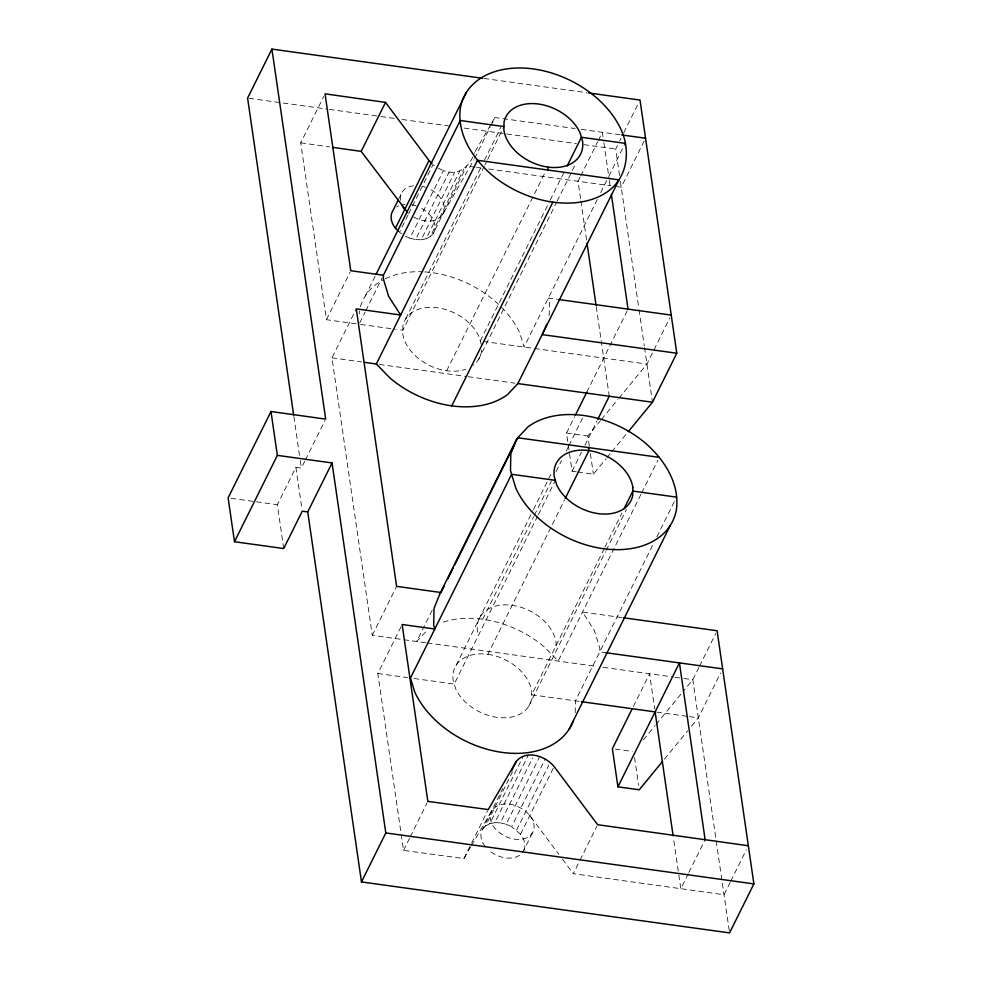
<?xml version="1.0" encoding="UTF-8"?>
<svg xmlns="http://www.w3.org/2000/svg" width="982" height="982" viewBox="0 0 982 982"><rect width="100%" height="100%" fill="white"/><g stroke="black" fill="none" stroke-linecap="round" stroke-linejoin="round"><path stroke-width="0.74" stroke-dasharray="4.91 3.68" d="M359.289 313.884L359.351 310.926M549.196 315.553L549.466 301.781L548.349 298.086L557.371 299.326M555.984 645.8L556.058 642.265A41.76 29.067 26.4 0 0 512.174 605.317A41.76 29.067 26.4 0 0 477.436 631.389L478.553 635.084M575.194 712.674L575.427 700.853L653.447 543.684M356.122 323.815L326.429 319.702L300.725 142.82L323.692 96.555M326.429 319.702L350.071 272.075M398.852 198.708L402.166 192.03M425.697 642.744L372.288 635.354L331.965 357.853L356.282 308.864M365.304 296.012L375.492 275.5M408.046 214.972L399.428 232.329L401.896 234.023M408.708 213.634L433.025 164.645L436.72 167.21M359.768 322.869L365.169 311.981M365.844 310.619L382.047 277.967M283.712 548.545L277.341 504.711L295.889 467.334L301.364 468.095L304.739 461.282M405.431 236.208L409.875 238.209L443.471 170.537C458.029 176.6 470.034 166.633 474.416 152.738M305.414 459.932L325.005 420.468M409.875 238.209L415.607 239.583L449.204 171.911M415.607 239.583L421.168 239.768L454.764 172.095M421.168 239.768L426.188 238.749L459.772 171.077M426.188 238.749L430.3 236.601L463.897 168.929M430.3 236.601L433.246 233.458L466.843 165.786M413.631 217.047C422.37 221.895 435.738 223.736 442.526 214.763L473.962 159.722M474.637 158.36L490.165 127.071M490.84 125.708L494.891 117.545L575.108 128.556M405.75 318.794L481.082 167.038M484.482 160.201L500.771 127.39M484.286 166.216L402.841 330.283L396.802 329.449M484.961 164.853L486.998 160.753M487.673 159.379L503.287 127.942M446.663 370.779L545.071 172.525M480.272 341.012L549.503 201.555M550.178 200.181L564.429 171.469M478.418 359.731L556.463 202.501M557.15 201.138L576.152 162.852M580.055 177.202L578.03 181.277L580.669 199.42M580.73 175.839L597.621 141.825M598.296 140.463L602.347 132.3L603.672 141.359M372.288 635.354L396.605 586.364M619.532 175.471L615.689 149.055L619.065 142.255M619.74 140.892L621.09 138.167M623.791 132.73L637.981 104.153M597.289 199.493L524.032 347.063L519.809 333.143A88.245 61.412 26.4 0 0 500.538 306.298M600.689 192.644L608.165 177.582M608.84 176.208L625.153 143.347M470.759 846.815L463.934 858.55L403.528 850.387L377.825 673.492L401.466 625.865M644.204 140.954L621.238 187.218L616.77 186.605M432.19 610.203L416.663 641.492L426.851 630.604M576.324 471.777L572.064 471.188L566.516 433.037L574.642 416.687M586.806 392.162L628.038 309.121M456.102 665.342L532.76 510.922M533.435 509.56L552.461 471.213M482.751 619.237L533.656 516.692M534.343 515.329L551.307 481.143M556.058 471.569L561.483 460.632M566.233 451.069L568.271 446.957M568.946 445.595L583.21 416.884M537.694 515.955L454.236 684.073L410.488 678.01M538.369 514.58L555.37 480.358M572.064 471.188L581.528 452.113M584.916 445.3L597.093 420.762M487.858 654.307A41.76 29.067 26.4 0 1 531.741 691.254L531.581 699.233A41.76 29.067 26.4 0 1 497.002 717.326A41.76 29.067 26.4 0 1 455.648 688.713L453.119 680.366A41.76 29.067 26.4 0 1 487.858 654.307L564.503 499.887M403.528 850.387L409.604 838.137M410.28 836.774L427.17 802.76M618.844 398.275L646.929 364.089L669.896 317.824M604.249 548.582L531.667 694.79L579.932 701.479M604.924 547.22L621.925 512.985M528.758 706.279L605.452 551.786M606.139 550.423L626.491 509.4M640.939 494.339L558.169 661.082L544.323 646.868A88.245 61.412 26.4 0 0 442.526 622.404M641.627 492.976L657.94 460.104M463.934 858.55L487.575 810.923M485.255 846.496A23.187 16.142 26.4 0 1 482.714 829.004L502.796 788.546M482.714 829.004L485.66 825.862L512.494 771.791M485.66 825.862L489.773 823.702L522.694 757.392M489.773 823.702L494.793 822.683L528.377 755.011M494.793 822.683L500.354 822.867L532.588 757.92M500.354 822.867L506.086 824.242L539.683 756.57M523.75 850.498A23.187 16.142 26.4 0 0 520.521 834.234L511.61 826.721L545.194 759.049M656.835 536.847L676.549 497.137M516.532 830.134L548.778 765.174M520.521 834.234L553.443 767.924M532.342 833.043L523.075 851.738A23.187 16.142 26.4 0 1 489.257 850.596M633.341 706.451L649.581 673.75L654.699 708.955M730.105 882.487L724.029 894.737L573.316 873.698L579.405 861.447M580.08 860.097L596.958 826.071M698.865 667.478L692.789 679.728L683.104 691.512M699.54 666.115L715.755 633.464M691.549 726.115L698.325 717.867L720.616 672.965M688.235 873.735L680.808 888.71L673.345 837.327M688.91 872.372L705.125 839.72M730.78 881.136L746.32 849.835M475.178 151.437L491.11 124.063M491.859 122.75L494.891 117.545M471.52 845.514L491.994 810.31C501.962 798.427 521.319 804.982 529.801 815.551L558.819 854.315M589.347 446.27L587.85 435.996L600.444 420.677M601.414 419.498L617.874 399.453M577.747 471.974L593.386 474.134L605.98 458.815M606.95 457.637L610.829 452.923M611.798 451.732L627.289 432.878M643.394 739.851L655.019 725.71M655.988 724.52L682.134 692.691M664.433 759.135L687.67 730.841M581.16 129.391L620.231 134.755M470.574 166.523L475.116 167.149M476.638 167.357L481.168 167.983M488.741 169.014L610.804 185.782M483.991 78.462L586.99 92.725M249.121 98.298L327.89 109.198M329.4 109.407L379.383 116.33M380.906 116.539L394.531 118.429M402.104 119.485L450.578 126.187M464.216 128.077L505.116 133.736M506.626 133.957L576.299 143.605M583.873 144.649L615.689 149.055M360.59 324.441L395.292 329.24M483.291 341.429L533.054 348.315M534.552 348.524L646.929 364.089M331.965 357.853L361.548 361.941M379.359 364.408L466.671 376.499M468.168 376.707L514.838 383.164M566.516 433.037L587.85 435.996M231.101 498.304L254.964 501.606M256.449 501.814L277.341 504.711M621.815 617.543L582.486 612.105L594.478 630.702L599.818 648.329L599.744 651.864L605.759 652.699M427.195 642.952L597.13 666.483M603.12 667.318L673.419 677.04M674.904 677.249L682.355 678.28M683.853 678.488L692.789 679.728L729.565 932.9M377.825 673.492L407.518 677.605M656.614 712.097L687.903 716.418M689.389 716.627L698.325 717.867M615.223 749.082L632.285 751.439M300.725 142.82L329.449 146.883M437.947 168.057L443.471 170.537M506.086 824.242L511.61 826.721M562.441 859.164L573.316 873.698M481.389 344.707L478.872 336.372A41.76 29.067 26.4 0 0 437.506 307.759A41.76 29.067 26.4 0 0 402.927 325.852L402.767 333.819A41.76 29.067 26.4 0 0 465.701 369.269M620.379 181.339L638.803 308.152M639.024 309.661L644.29 345.946M644.511 347.456L652.257 400.754M603.881 142.881L609.159 179.141M609.38 180.651L610.031 185.193M580.89 200.929L586.819 241.732M596.258 306.715L609.257 396.237M590.403 453.598L593.386 474.134M634.556 757.503L638.607 785.379M293.876 416.528L300.038 458.987M300.259 460.509L301.364 468.095M295.889 467.334L302.039 509.658M529.801 815.551A23.187 16.142 26.4 0 1 514.715 839.18A23.187 16.142 26.4 0 1 491.994 810.31M400.509 200.377A23.187 16.142 26.4 0 1 414.232 185.721M422.677 186.445A23.187 16.142 26.4 0 1 425.537 187.28M431.061 189.759A23.187 16.142 26.4 0 1 442.526 214.763M396.753 206.944A23.187 16.142 26.4 0 1 398.827 205.852M401.122 205.054A23.187 16.142 26.4 0 1 404.965 204.403M411.949 204.821A23.187 16.142 26.4 0 1 416.258 205.975M421.781 208.442A23.187 16.142 26.4 0 1 433.246 233.458M360.419 306.642A88.245 61.412 26.4 0 1 383.839 279.44M385.177 278.765A88.245 61.412 26.4 0 1 423.181 271.818M424.715 271.904A88.245 61.412 26.4 0 1 499.482 305.267M481.585 350.108A41.76 29.067 26.4 0 1 473.115 365.39"/><path stroke-width="1.47" d="M503.962 126.568L460.214 120.516L383.41 275.242L383.336 278.778L388.663 296.404L400.656 315.001L356.282 308.864L396.605 586.364L440.979 592.502L444.38 585.665M546.974 324.048L542.174 334.604L676.782 353.238L640.006 100.066L588.5 92.934M516.79 438.844L510.824 453.758L510.493 470.599L515.82 488.214A88.245 61.412 26.4 0 0 603.23 548.68A88.245 61.412 26.4 0 0 676.291 510.444C680.244 484.065 664.532 459.846 645.456 443.152A88.245 61.412 26.4 0 0 527.985 426.888L516.79 438.844L439.973 593.582L434.007 608.484L433.688 625.325L434.805 629.02L402.141 624.503L427.845 801.398L488.25 809.561L516.311 761.32C526.278 749.438 545.636 755.993 554.118 766.561L597.633 824.708L748.345 845.748M482.469 78.253L271.916 49.1L247.599 98.09L293.655 415.018M407.702 212.615L361.192 151.375L385.509 102.398L325.042 93.83L350.746 270.725L383.41 275.242M271.916 49.1L325.68 419.105L270.983 411.532L228.119 497.886L234.489 541.733L283.712 548.545L302.26 511.168L307.734 511.929L332.051 462.939L277.354 455.366L234.489 541.733M398.189 200.046L392.886 210.725A23.187 16.142 26.4 0 0 395.427 228.217L398.434 231.298M395.427 228.217L429.024 160.545L385.509 102.398M376.167 274.138L466.438 92.296M376.339 363.991L477.473 160.275L618.979 179.866L517.858 383.581L507.657 394.482A88.245 61.412 26.4 0 1 390.185 378.217L376.339 363.991L364.506 362.358M567.142 166.007L581.405 137.296L625.153 143.347M451.757 405.848L552.878 202.132M447.767 578.815L453.205 567.866M454.568 565.116L515.071 443.25M516.422 440.513L517.784 437.776L659.303 457.367M575.317 415.325L586.806 392.162M623.325 617.752L717.106 630.739L753.881 883.91L729.565 932.9L361.486 881.934L385.803 832.945L332.051 462.939M597.768 419.4L609.257 396.237M565.19 498.512L588.979 450.591L588.537 447.571M628.259 431.699L652.465 402.227L676.782 353.238M623.963 508.872L632.801 491.074L676.549 497.137M511.585 770.845L516.311 761.32M569.204 729.061L670.325 525.345M631.991 709.176L612.375 748.689L617.923 786.827L639.245 789.786L662.494 761.492M617.923 786.827L679.434 662.899L705.125 839.72M439.973 593.582L440.979 592.502M621.716 134.951L645.555 138.229M558.868 299.535L671.246 315.099M517.858 383.581L652.465 402.227M555.37 480.358L511.61 474.294L410.488 678.01L414.699 691.942A88.245 61.412 26.4 0 0 497.15 751.598A88.245 61.412 26.4 0 0 573.144 721.23M605.759 652.699L722.642 668.877M581.442 701.688L655.117 711.889L673.124 835.805M385.803 832.945L753.881 883.91M332.468 147.312L361.192 151.375M429.024 160.545L432.019 163.626M611.356 194.264L628.038 309.121M587.04 243.241L596.037 305.206M547.784 167.063A41.76 29.067 26.4 0 0 582.522 140.991L579.994 132.656A41.76 29.067 26.4 0 0 538.627 104.043A41.76 29.067 26.4 0 0 504.048 122.136L503.901 130.103A41.76 29.067 26.4 0 0 547.784 167.063L548.226 170.07M307.734 511.929L361.486 881.934M270.983 411.532L277.354 455.366M404.707 209.534A23.187 16.142 26.4 0 1 402.485 206.159M460.472 107.21C456.52 133.577 472.232 157.807 491.319 174.489A88.245 61.412 26.4 0 0 608.779 190.766C627.744 176.515 630.665 149.976 620.943 129.428A88.245 61.412 26.4 0 0 533.533 68.973A88.245 61.412 26.4 0 0 460.472 107.21M632.862 487.538L632.715 495.505A41.76 29.067 26.4 0 1 598.136 513.611A41.76 29.067 26.4 0 1 556.769 484.998L554.241 476.651A41.76 29.067 26.4 0 1 588.979 450.591A41.76 29.067 26.4 0 1 632.862 487.538"/></g></svg>
